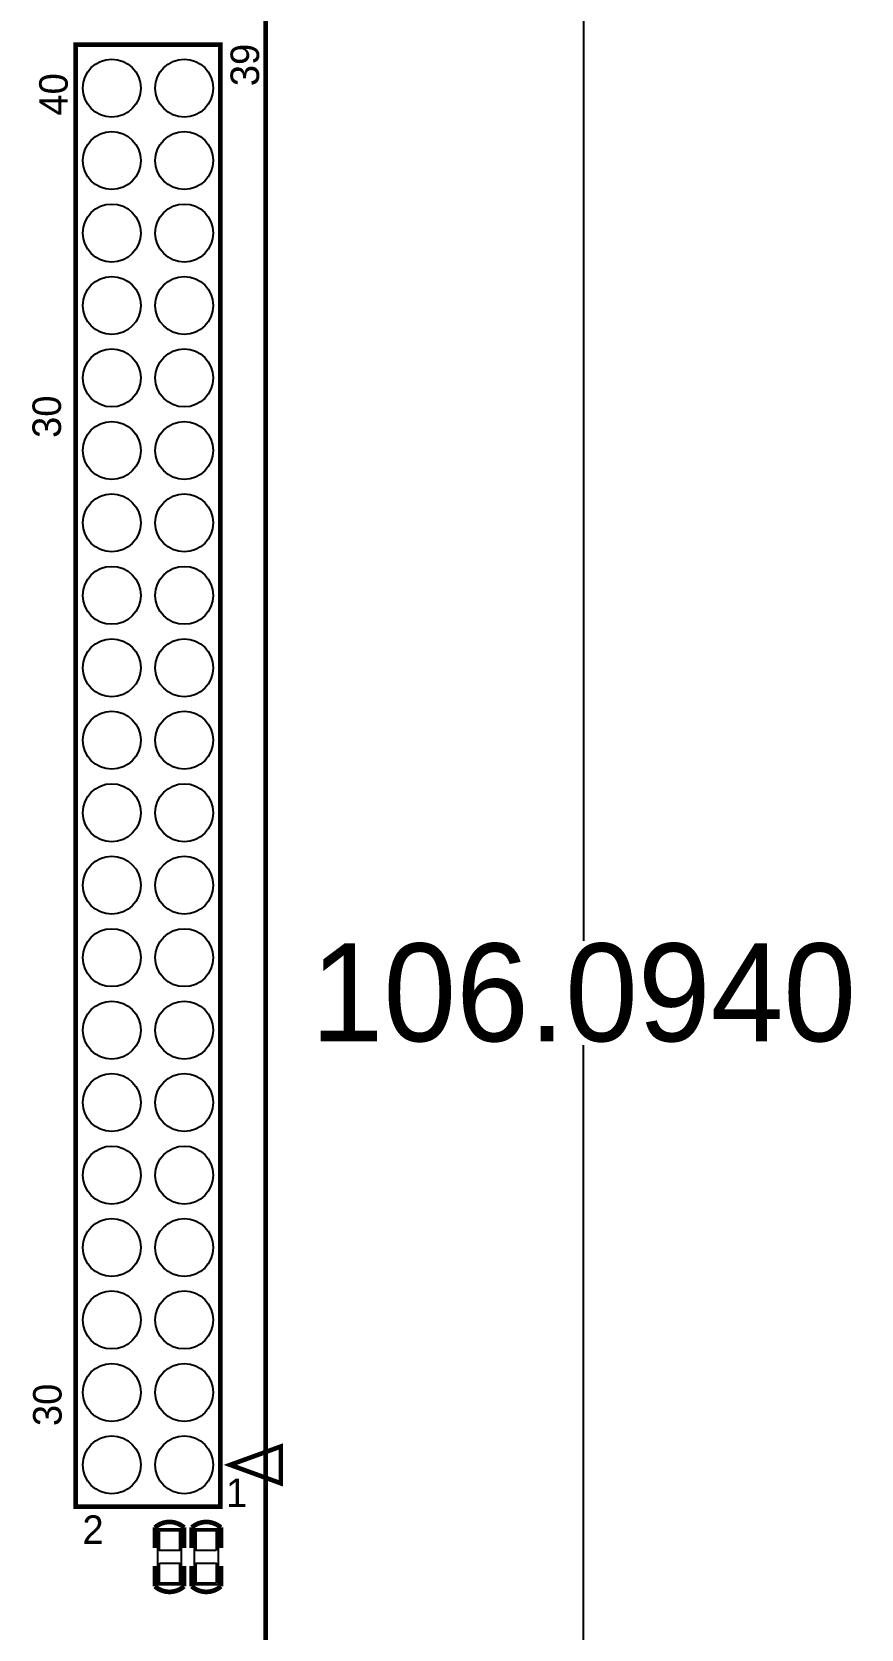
# Model space of a CAD drawing. Extents: x -22 to 154, y -114 to 23.
# Drawn here: x 130.89 to 153.78, y -63.11 to -19.03 of the extents above; entities that cross this region are included whole.
import ezdxf

# ---------------------------------------------------------------- set-up
doc = ezdxf.new("R2010")
doc.units = 0
doc.header["$MEASUREMENT"] = 0
doc.layers.get('0').update_dxf_attribs({"linetype": 'CONTINUOUS'})
doc.layers.get('Defpoints').update_dxf_attribs({"linetype": 'CONTINUOUS'})
for name, color, linetype in [('BG_OUTLINE', 254, 'CONTINUOUS'), ('PG_ASSEMBLY_TOP', 111, 'CONTINUOUS'), ('PG_SILKSCREEN_TOP', 7, 'CONTINUOUS'), ('PIN_TOP', 3, 'CONTINUOUS')]:
    doc.layers.add(name, color=color, linetype=linetype)
doc.dimstyles.get("Standard").update_dxf_attribs({"dimtxt": 2.7, "dimasz": 1.8, "dimexe": 0.18, "dimexo": 0.0625, "dimgap": 0.09, "dimtad": 0, "dimtih": 1, "dimtoh": 1, "dimdec": 4, "dimzin": 0, "dimdsep": 46, "dimtxsty": 'STANDARD', "dimcen": 0.09, "dimclrt": 2, "dimadec": 0, "dimazin": 0, "dimtfac": 1, "dimtdec": 4, "dimtofl": 0, "dimtmove": 0, "dimatfit": 3, "dimfxl": 1, "dimtolj": 1, "dimtzin": 0, "dimarcsym": 0})

# ---------------------------------------------------------------- blocks, each defined once
blk = doc.blocks.new('*D20')
at = {"color": 0, "linetype": 'Continuous', "lineweight": -2}
for p, q in [((135.376, 7.494), (146.295, 7.494)), ((146.115, 5.694), (146.115, -44.113)), ((146.115, -96.8), (146.115, -46.993)), ((135.376, -98.6), (146.295, -98.6))]:
    blk.add_line(p, q, dxfattribs=at)
at = {"color": 0, "linetype": 'Continuous'}
for points in [[(145.815, 5.694), (146.415, 5.694), (146.115, 7.494)], [(145.815, -96.8), (146.415, -96.8), (146.115, -98.6)]]:
    blk.add_solid(points, dxfattribs=at)
at = {"layer": 'Defpoints', "color": 0, "linetype": 'Continuous'}
for p in [(135.314, 7.494), (135.314, -98.6), (146.115, -98.6)]:
    blk.add_point(p, dxfattribs=at)
at = {"color": 2, "linetype": 'Continuous', "insert": (146.115, -45.553), "char_height": 2.7, "attachment_point": 5}
blk.add_mtext('\\A1;106.0940', dxfattribs=at)

msp = doc.modelspace()

# ---------------------------------------------------------------- linework, layer by layer
at = {"layer": 'BG_OUTLINE', "const_width": 0.127}
msp.add_lwpolyline([(-6.637782, 7.509764), (135.313928, 7.49427, -0.414174), (137.345674, 5.46227), (137.345674, -96.567752, -0.414214), (135.313674, -98.599752), (-6.638036, -98.599752, -0.414214), (-8.670036, -96.567752), (-8.670036, 5.477764, -0.414253), (-6.637782, 7.509764)], format="xyb", dxfattribs=at)
at = {"layer": 'PG_ASSEMBLY_TOP'}
for points in [[(134.362444, -60.341256), (135.012684, -60.341256), (135.012684, -61.890656), (134.362444, -61.890656)], [(136.028684, -61.890656), (135.378444, -61.890656), (135.378444, -60.341256), (136.028684, -60.341256)]]:
    msp.add_lwpolyline(points, close=True, dxfattribs=at)
at = {"layer": 'PG_SILKSCREEN_TOP'}
for points, const_width in [([(132.09397, -59.726068), (132.09397, -19.375882), (136.093962, -19.375882), (136.093962, -59.726068), (132.09397, -59.726068)], 0.127), ([(137.760964, -59.083956), (136.363964, -58.575956), (137.760964, -58.067956), (137.760964, -59.083956)], 0.127), ([(134.286244, -60.303156), (134.286244, -60.867036)], 0.12954), ([(136.104884, -60.303156), (136.104884, -60.867036)], 0.12954), ([(134.286244, -61.928756), (134.286244, -61.364876)], 0.12954), ([(136.104884, -61.928756), (136.104884, -61.364876)], 0.12954)]:
    msp.add_lwpolyline(points, dxfattribs=dict(at, const_width=const_width))
at = {"layer": 'PG_SILKSCREEN_TOP', "const_width": 0.12954}
for points in [[(135.088884, -60.867036), (135.088884, -60.303156, 0.378845), (134.286244, -60.303156)], [(135.302244, -60.867036), (135.302244, -60.303156, -0.378845), (136.104884, -60.303156)], [(135.088884, -61.364876), (135.088884, -61.928756, -0.378845), (134.286244, -61.928756)], [(135.302244, -61.364876), (135.302244, -61.928756, 0.378845), (136.104884, -61.928756)]]:
    msp.add_lwpolyline(points, format="xyb", dxfattribs=at)
at = {"layer": 'PIN_TOP'}
for points in [[(134.411974, -60.390786), (134.963154, -60.390786), (134.963154, -60.941966), (134.411974, -60.941966)], [(135.979154, -60.941966), (135.427974, -60.941966), (135.427974, -60.390786), (135.979154, -60.390786)], [(134.411974, -61.289946), (134.963154, -61.289946), (134.963154, -61.841126), (134.411974, -61.841126)], [(135.979154, -61.841126), (135.427974, -61.841126), (135.427974, -61.289946), (135.979154, -61.289946)]]:
    msp.add_lwpolyline(points, close=True, dxfattribs=at)
for centre in [(133.093968, -20.576032), (135.093964, -20.576032), (133.093968, -22.576028), (135.093964, -22.576028), (133.093968, -24.576024), (135.093964, -24.576024), (133.093968, -26.57602), (135.093964, -26.57602), (133.093968, -28.576016), (135.093964, -28.576016), (133.093968, -30.576012), (135.093964, -30.576012), (133.093968, -32.576008), (135.093964, -32.576008), (133.093968, -34.576004), (135.093964, -34.576004), (133.093968, -36.576), (135.093964, -36.576), (133.093968, -38.575996), (135.093964, -38.575996), (133.093968, -40.575992), (135.093964, -40.575992), (133.093968, -42.575988), (135.093964, -42.575988), (133.093968, -44.575984), (135.093964, -44.575984), (133.093968, -46.57598), (135.093964, -46.57598), (133.093968, -48.575976), (135.093964, -48.575976), (133.093968, -50.575972), (135.093964, -50.575972), (133.093968, -52.575968), (135.093964, -52.575968), (133.093968, -54.575964), (135.093964, -54.575964), (133.093968, -56.57596), (135.093964, -56.57596), (133.093968, -58.575956), (135.093964, -58.575956)]:
    msp.add_circle(centre, 0.799973, dxfattribs=at)

# ---------------------------------------------------------------- texts
at = {"layer": 'PG_SILKSCREEN_TOP'}
for s, p in [('39', (137.16, -20.5232)), ('40', (131.8768, -21.336)), ('30', (131.690872, -30.231842)), ('30', (131.707636, -57.5056))]:
    msp.add_text(s, height=0.7874, rotation=90, dxfattribs=at).set_placement(p)
for s, p in [('1', (136.2456, -59.7408)), ('2', (132.2832, -60.7568))]:
    msp.add_text(s, height=0.7874, dxfattribs=at).set_placement(p)

# ---------------------------------------------------------------- dimensions: what is measured, and where the dimension line sits
at = {"linetype": 'Continuous'}
dim = msp.add_linear_dim(base=(146.115119, -98.599752), p1=(135.313928, 7.49427), p2=(135.313676, -98.599752), angle=90, dimstyle='Standard', dxfattribs=at)
dim.commit()
dim.dimension.update_dxf_attribs({"geometry": '*D20', "text_midpoint": (146.115119, -45.552741)})

doc.saveas('drawing.dxf')
